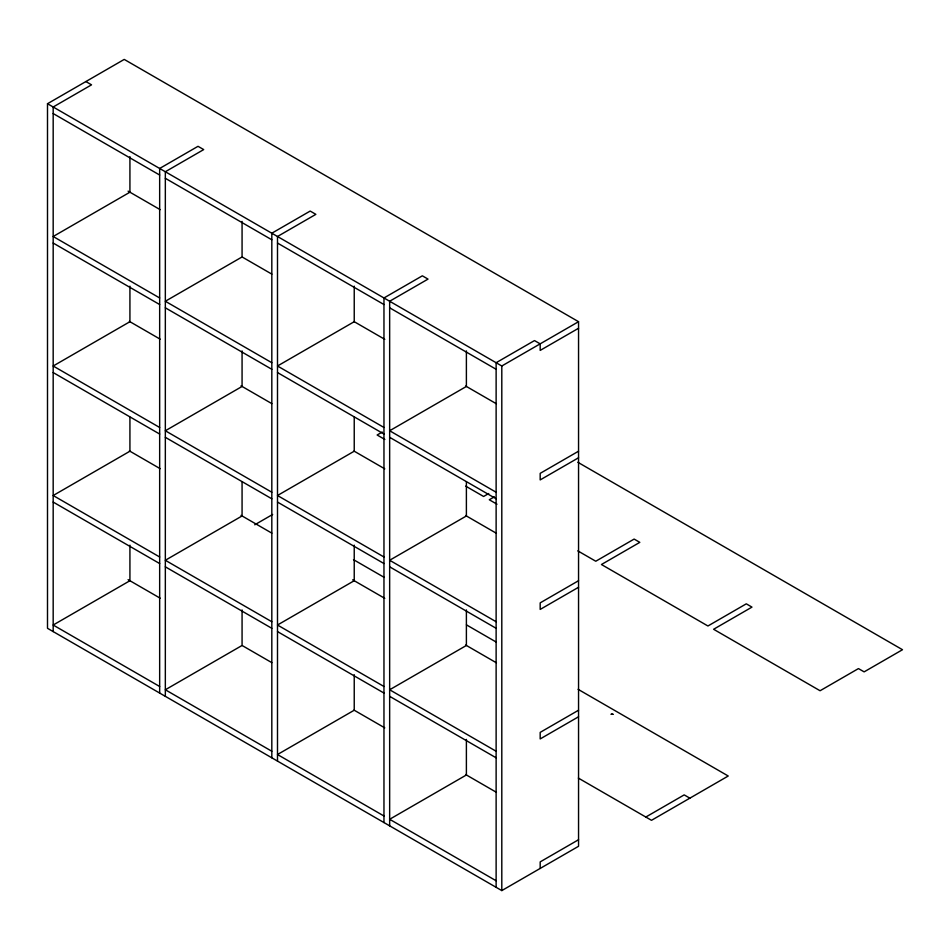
<?xml version="1.0" encoding="UTF-8"?>
<svg xmlns="http://www.w3.org/2000/svg" width="950" height="950" viewBox="0 0 950 950"><rect width="100%" height="100%" fill="white"/><g stroke="black" fill="none" stroke-linecap="round" stroke-linejoin="round"><path stroke-width="1.43" d="M47.5 103.716L124.236 59.411L578.55 321.694L578.55 846.284L501.802 890.589L47.5 628.306L47.5 103.716L501.802 365.999L578.55 321.694M382.244 432.048L377.126 435.005L384.833 439.446M578.55 328.261L540.182 350.407L540.182 343.853L534.494 340.575L496.126 362.722L496.126 887.312M254.743 524.792L272.65 514.461M488.728 493.525L483.609 496.482L465.654 486.115M494.404 496.803L489.286 499.759L496.981 504.201M578.55 451.202L540.182 473.361L540.182 479.916L578.55 457.758M578.55 580.711L540.182 602.87L540.182 609.425L578.55 587.266M578.55 710.22L540.182 732.379L540.182 738.934L578.55 716.775M578.55 839.729L540.182 861.887L540.182 868.443M645.822 817.036L684.19 794.889L689.866 798.166M85.868 81.558L91.544 84.835L53.176 106.994L53.176 631.584M53.176 113.549L159.659 175.026M165.336 178.303L271.819 239.78M277.495 243.058L383.966 304.534M389.654 307.812L496.126 369.277M128.096 191.14L160.17 209.665M242.309 257.082L271.831 274.123M353.958 321.539L384.762 339.328M465.619 386.009L496.411 403.786M577.814 462.258L902.5 649.717L864.132 671.864L858.456 668.586L820.076 690.745L713.604 629.268L751.972 607.109L746.296 603.832L707.928 625.991L601.445 564.514L639.813 542.355L634.137 539.077L595.769 561.236L577.802 550.869M159.659 297.967L53.176 236.502L129.924 192.197L129.924 156.643M271.819 362.722L165.336 301.257L242.072 256.951L242.072 221.398M383.966 427.476L277.495 365.999L354.231 321.694L354.231 286.152M496.126 492.231L389.654 430.754L466.391 386.448L466.391 350.906M53.176 243.058L159.659 304.534M165.336 307.812L271.819 369.289M277.495 372.566L383.966 434.043M389.654 437.321L496.126 498.786M129.378 321.385L160.17 339.174M241.027 385.843L271.831 403.631M353.958 451.048L384.762 468.837M465.619 515.518L496.411 533.294M159.659 427.476L53.176 366.011L129.924 321.706L129.924 286.152M271.819 492.231L165.336 430.766L242.072 386.46L242.072 350.906M383.966 556.985L277.495 495.508L354.231 451.202L354.231 417.133M496.126 621.739L389.654 560.263L466.391 515.957L466.391 481.887M53.176 372.566L159.659 434.043M165.336 437.321L271.819 498.798M277.495 502.075L383.966 563.54M389.654 566.829L496.126 628.294M353.495 559.657L384.299 577.434M466.438 624.863L495.947 641.903M578.087 689.32L728.234 776.008L651.498 820.313L578.348 778.086M129.378 450.894L160.17 468.683M241.027 515.351L271.831 533.14M352.676 579.821L384.762 598.346M465.619 645.014L496.411 662.803M159.659 556.985L53.176 495.52L129.924 451.214L129.924 417.133M271.819 621.739L165.336 560.274L242.072 515.957L242.072 481.887M383.966 686.494L277.495 625.017L354.231 580.711L354.231 545.169M496.126 751.248L389.654 689.771L466.391 645.466L466.391 609.912M53.176 502.075L159.659 563.552M165.336 566.829L271.819 628.306M277.495 631.584L383.966 693.049M389.654 696.338L496.126 757.803M128.096 579.666L160.17 598.191M242.309 645.608L271.831 662.649M353.958 710.066L384.762 727.854M465.619 774.523L496.411 792.312M159.659 686.494L53.176 625.029L129.924 580.723L129.924 545.169M271.819 751.248L165.336 689.771L242.072 645.466L242.072 609.924M383.966 816.002L277.495 754.526L354.231 710.22L354.231 674.678M496.126 880.757L389.654 819.28L466.391 774.974L466.391 739.421M501.802 365.999L501.802 890.589M389.654 825.847L389.654 301.245L428.022 279.098L422.346 275.821L383.966 297.967L383.966 822.557M277.495 761.092L277.495 236.502L315.863 214.344L310.187 211.066L271.819 233.213L271.819 757.815M165.336 696.338L165.336 171.748L203.704 149.589L198.027 146.312L159.659 168.471L159.659 693.061M611.23 714.234L612.964 714.269L611.23 714.234"/></g></svg>
